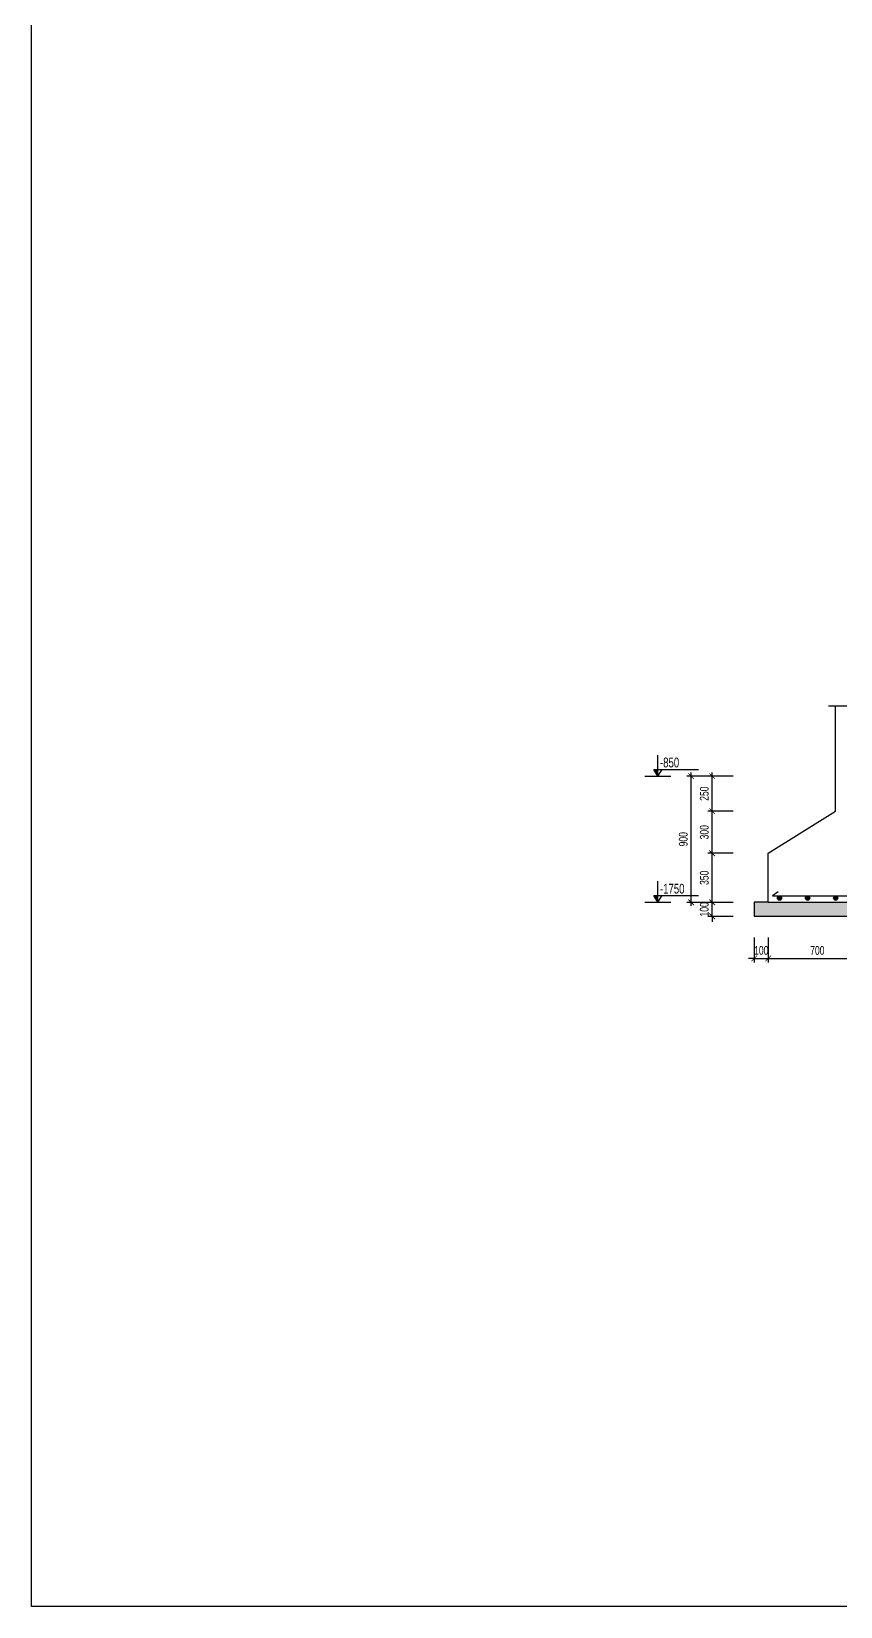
# Model space of a CAD drawing. Header units: inches. Extents: x 442278 to 842836, y -356313 to 59457.
# Drawn here: x 738533 to 744304, y -6372 to 4859 of the extents above; entities that cross this region are included whole.
import ezdxf

# ---------------------------------------------------------------- set-up
doc = ezdxf.new("R2010")
doc.units = ezdxf.units.IN
doc.header["$LTSCALE"] = 250
doc.header["$MEASUREMENT"] = 0
for name, color, linetype in [('LA.BT', 7, 'Continuous'), ('LA.DIM', 251, 'Continuous'), ('LA.KHAC', 252, 'Continuous'), ('LA.TC', 3, 'Continuous'), ('LA.TEXT', 60, 'Continuous'), ('XDIT-MANH', 252, 'Continuous')]:
    doc.layers.add(name, color=color, linetype=linetype)
doc.styles.add('S.STEXT', font='arial.ttf', dxfattribs={"width": 0.7})
doc.dimstyles.new('S.DIM25', dxfattribs={"dimtxt": 62.5, "dimasz": 40, "dimexe": 30, "dimexo": 0, "dimgap": 25, "dimtad": 1, "dimdec": 0, "dimzin": 13, "dimdsep": 46, "dimtxsty": 'S.STEXT', "dimblk": 'ARCHTICK', "dimcen": 0, "dimdle": 25, "dimclrd": 251, "dimclre": 251, "dimclrt": 60, "dimadec": 0, "dimazin": 0, "dimtfac": 1, "dimtdec": 0, "dimtix": 1, "dimtmove": 2, "dimatfit": 3, "dimfxl": 1, "dimtolj": 1, "dimtzin": 13, "dimarcsym": 0})
pattern_1 = [(50, (-524983.5074, -464989.659), (7.172601826, -0.62752135), [0.75, -8.25]), (355, (-524983.5074, -464989.659), (-1.387513336, 7.521921337), [0.6, -6.6]), (100.45144446, (-524982.91, -464989.711), (5.785088467, 6.89439991), [0.63740192, -7.01142112]), (46.1842, (-524983.507, -464987.659), (10.672413307, -1.65519281), [1.125, -12.375]), (96.6356355, (-524982.618, -464987.797), (9.34661946, 9.74118601), [0.95610342, -10.5171376]), (351.184164, (-524983.507, -464987.659), (9.34661945, 9.741186), [0.9, -9.90000001]), (21, (-524982.5074, -464988.159), (5.96907052, -4.026188907), [0.75, -8.25]), (326, (-524982.5074, -464988.159), (2.43315332, 7.25150045), [0.6, -6.6]), (71.45144474, (-524982.01, -464988.494), (8.402223767, 3.225311528), [0.6374019, -7.01142112]), (37.5, (-524983.5074, -464989.6588), (0.121598553, 3.3289385383), [0, -6.52, 0, -6.7, 0, -6.625]), (7.5, (-524983.5074, -464989.6588), (2.630695374, 3.944117119), [0, -3.82, 0, -6.37, 0, -2.525]), (327.5, (-524985.7374, -464989.6588), (5.3382243617, -0.2255487173), [0, -2.5, 0, -7.8, 0, -10.35]), (317.5, (-524986.7374, -464989.6588), (5.831861693, 1.001049823), [0, -3.25, 0, -5.18, 0, -7.35])]

# ---------------------------------------------------------------- blocks, each defined once
blk = doc.blocks.new('_ArchTick')
at = {"color": 0, "linetype": 'ByBlock', "const_width": 0.15}
blk.add_lwpolyline([(-0.5, -0.5), (0.5, 0.5)], dxfattribs=at)
blk = doc.blocks.new('*D1192')
at = {"layer": 'DEFPOINTS', "color": 0, "transparency": 16777216}
for p in [(743389, -1351), (743539, -1351), (743539, -1451)]:
    blk.add_point(p, dxfattribs=at)
at = {"layer": 'LA.DIM', "color": 251, "lineweight": -2, "transparency": 16777216}
for p, q in [((743389, -1351), (743389, -1311)), ((743539, -1351), (743359, -1351)), ((743539, -1451), (743359, -1451)), ((743389, -1451), (743389, -1351)), ((743389, -1451), (743389, -1491))]:
    blk.add_line(p, q, dxfattribs=at)
at = {"layer": 'LA.DIM', "color": 251, "lineweight": -2, "transparency": 16777216, "xscale": 40, "yscale": 40, "zscale": 40}
for p, rotation in [((743389, -1351), 270), ((743389, -1451), 90)]:
    blk.add_blockref('_ArchTick', p, dxfattribs=dict(at, rotation=rotation))
at = {"layer": 'LA.DIM', "color": 60, "transparency": 16777216, "insert": (743333, -1401), "char_height": 62.5, "attachment_point": 5, "rotation": 90, "style": 'S.STEXT'}
blk.add_mtext('\\A1;100', dxfattribs=at)
blk = doc.blocks.new('*D1193')
at = {"layer": 'DEFPOINTS', "color": 0, "transparency": 16777216}
for p in [(743389, -1001), (743539, -1001), (743539, -1351)]:
    blk.add_point(p, dxfattribs=at)
at = {"layer": 'LA.DIM', "color": 251, "lineweight": -2, "transparency": 16777216}
for p, q in [((743539, -1001), (743359, -1001)), ((743389, -1376), (743389, -976)), ((743539, -1351), (743359, -1351))]:
    blk.add_line(p, q, dxfattribs=at)
at = {"layer": 'LA.DIM', "color": 251, "lineweight": -2, "transparency": 16777216, "xscale": 40, "yscale": 40, "zscale": 40}
for p, rotation in [((743389, -1001), 90), ((743389, -1351), 270)]:
    blk.add_blockref('_ArchTick', p, dxfattribs=dict(at, rotation=rotation))
at = {"layer": 'LA.DIM', "color": 60, "transparency": 16777216, "insert": (743333, -1176), "char_height": 62.5, "attachment_point": 5, "rotation": 90, "style": 'S.STEXT'}
blk.add_mtext('\\A1;350', dxfattribs=at)
blk = doc.blocks.new('*D1194')
at = {"layer": 'DEFPOINTS', "color": 0, "transparency": 16777216}
for p in [(743389, -701), (743539, -701), (743539, -1001)]:
    blk.add_point(p, dxfattribs=at)
at = {"layer": 'LA.DIM', "color": 251, "lineweight": -2, "transparency": 16777216}
for p, q in [((743539, -701), (743359, -701)), ((743389, -1026), (743389, -676)), ((743539, -1001), (743359, -1001))]:
    blk.add_line(p, q, dxfattribs=at)
at = {"layer": 'LA.DIM', "color": 251, "lineweight": -2, "transparency": 16777216, "xscale": 40, "yscale": 40, "zscale": 40}
for p, rotation in [((743389, -701), 90), ((743389, -1001), 270)]:
    blk.add_blockref('_ArchTick', p, dxfattribs=dict(at, rotation=rotation))
at = {"layer": 'LA.DIM', "color": 60, "transparency": 16777216, "insert": (743333, -851), "char_height": 62.5, "attachment_point": 5, "rotation": 90, "style": 'S.STEXT'}
blk.add_mtext('\\A1;300', dxfattribs=at)
blk = doc.blocks.new('*D1195')
at = {"layer": 'DEFPOINTS', "color": 0, "transparency": 16777216}
for p in [(743389, -451), (743539, -451), (743539, -701)]:
    blk.add_point(p, dxfattribs=at)
at = {"layer": 'LA.DIM', "color": 251, "lineweight": -2, "transparency": 16777216}
for p, q in [((743389, -726), (743389, -426)), ((743539, -451), (743359, -451)), ((743539, -701), (743359, -701))]:
    blk.add_line(p, q, dxfattribs=at)
at = {"layer": 'LA.DIM', "color": 251, "lineweight": -2, "transparency": 16777216, "xscale": 40, "yscale": 40, "zscale": 40}
for p, rotation in [((743389, -451), 90), ((743389, -701), 270)]:
    blk.add_blockref('_ArchTick', p, dxfattribs=dict(at, rotation=rotation))
at = {"layer": 'LA.DIM', "color": 60, "transparency": 16777216, "insert": (743333, -576), "char_height": 62.5, "attachment_point": 5, "rotation": 90, "style": 'S.STEXT'}
blk.add_mtext('\\A1;250', dxfattribs=at)
blk = doc.blocks.new('*D1196')
at = {"layer": 'DEFPOINTS', "color": 0, "transparency": 16777216}
for p in [(743239, -451), (743539, -451), (743539, -1351)]:
    blk.add_point(p, dxfattribs=at)
at = {"layer": 'LA.DIM', "color": 251, "lineweight": -2, "transparency": 16777216}
for p, q in [((743239, -1376), (743239, -426)), ((743539, -451), (743209, -451)), ((743539, -1351), (743209, -1351))]:
    blk.add_line(p, q, dxfattribs=at)
at = {"layer": 'LA.DIM', "color": 251, "lineweight": -2, "transparency": 16777216, "xscale": 40, "yscale": 40, "zscale": 40}
for p, rotation in [((743239, -451), 90), ((743239, -1351), 270)]:
    blk.add_blockref('_ArchTick', p, dxfattribs=dict(at, rotation=rotation))
at = {"layer": 'LA.DIM', "color": 60, "transparency": 16777216, "insert": (743183, -901), "char_height": 62.5, "attachment_point": 5, "rotation": 90, "style": 'S.STEXT'}
blk.add_mtext('\\A1;900', dxfattribs=at)
blk = doc.blocks.new('*D1180')
at = {"layer": 'DEFPOINTS', "color": 0, "transparency": 16777216}
for p in [(743689, -1601), (743789, -1601), (743789, -1751)]:
    blk.add_point(p, dxfattribs=at)
at = {"layer": 'LA.DIM', "color": 251, "lineweight": -2, "transparency": 16777216}
for p, q in [((743689, -1601), (743689, -1781)), ((743789, -1601), (743789, -1781)), ((743689, -1751), (743649, -1751)), ((743689, -1751), (743789, -1751)), ((743789, -1751), (743829, -1751))]:
    blk.add_line(p, q, dxfattribs=at)
at = {"layer": 'LA.DIM', "color": 251, "lineweight": -2, "transparency": 16777216, "xscale": 40, "yscale": 40, "zscale": 40}
blk.add_blockref('_ArchTick', (743689, -1751), dxfattribs=at)
at = {"layer": 'LA.DIM', "color": 251, "lineweight": -2, "transparency": 16777216, "xscale": 40, "yscale": 40, "zscale": 40, "rotation": 180}
blk.add_blockref('_ArchTick', (743789, -1751), dxfattribs=at)
at = {"layer": 'LA.DIM', "color": 60, "transparency": 16777216, "insert": (743739, -1694), "char_height": 62.5, "attachment_point": 5, "style": 'S.STEXT'}
blk.add_mtext('\\A1;100', dxfattribs=at)
blk = doc.blocks.new('*D1181')
at = {"layer": 'DEFPOINTS', "color": 0, "transparency": 16777216}
for p in [(743789, -1601), (744489, -1601), (744489, -1751)]:
    blk.add_point(p, dxfattribs=at)
at = {"layer": 'LA.DIM', "color": 251, "lineweight": -2, "transparency": 16777216}
for p, q in [((743789, -1601), (743789, -1781)), ((744489, -1601), (744489, -1781)), ((743764, -1751), (744514, -1751))]:
    blk.add_line(p, q, dxfattribs=at)
at = {"layer": 'LA.DIM', "color": 251, "lineweight": -2, "transparency": 16777216, "xscale": 40, "yscale": 40, "zscale": 40, "rotation": 180}
blk.add_blockref('_ArchTick', (743789, -1751), dxfattribs=at)
at = {"layer": 'LA.DIM', "color": 251, "lineweight": -2, "transparency": 16777216, "xscale": 40, "yscale": 40, "zscale": 40}
blk.add_blockref('_ArchTick', (744489, -1751), dxfattribs=at)
at = {"layer": 'LA.DIM', "color": 60, "transparency": 16777216, "insert": (744139, -1694), "char_height": 62.5, "attachment_point": 5, "style": 'S.STEXT'}
blk.add_mtext('\\A1;700', dxfattribs=at)

msp = doc.modelspace()

# ---------------------------------------------------------------- hatches: boundary and pattern name
at = {"layer": 'LA.DIM'}
h = msp.add_hatch(dxfattribs=at)
h.set_pattern_fill('AR-CONC', color=256, style=0)
h.set_pattern_definition(pattern_1)
h.paths.add_polyline_path([(743689.49, -1350.66), (763069.49, -1350.66), (763069.49, -1450.66), (743689.49, -1450.66)], flags=16)
h = msp.add_hatch(dxfattribs=at)
h.set_pattern_fill('AR-CONC', color=256, style=0)
h.set_pattern_definition(pattern_1)
h.paths.add_polyline_path([(743689.49, -1350.66), (763069.49, -1350.66), (763069.49, -1450.66), (743689.49, -1450.66)], flags=16)
h = msp.add_hatch(dxfattribs=at)
h.set_pattern_fill('AR-CONC', color=256, style=0)
h.set_pattern_definition(pattern_1)
h.paths.add_polyline_path([(743689.49, -1350.66), (763069.49, -1350.66), (763069.49, -1450.66), (743689.49, -1450.66)], flags=16)
h = msp.add_hatch(dxfattribs=at)
h.set_pattern_fill('AR-CONC', color=256, style=0)
h.set_pattern_definition(pattern_1)
h.paths.add_polyline_path([(743689.49, -1350.66), (763069.49, -1350.66), (763069.49, -1450.66), (743689.49, -1450.66)], flags=16)
h = msp.add_hatch(dxfattribs=at)
h.set_pattern_fill('AR-CONC', color=256, style=0)
h.set_pattern_definition(pattern_1)
h.paths.add_polyline_path([(743689.49, -1350.66), (763069.49, -1350.66), (763069.49, -1450.66), (743689.49, -1450.66)], flags=16)
at = {"layer": 'LA.KHAC', "linetype": 'Continuous'}
for points in [[(743001.82, -403.3), (742972.36, -403.3), (743001.82, -450.66)], [(743001.82, -1303.3), (742972.36, -1303.3), (743001.82, -1350.66)]]:
    msp.add_hatch(color=256, dxfattribs=at).paths.add_polyline_path(points)
at = {"layer": 'LA.KHAC'}
h = msp.add_hatch(color=256, dxfattribs=at)
edge = h.paths.add_edge_path()
edge.add_arc((743869.49, -1320.66), 15, 0, 360)
h = msp.add_hatch(color=256, dxfattribs=at)
edge = h.paths.add_edge_path()
edge.add_arc((743869.49, -1320.66), 15, 0, 360)
h = msp.add_hatch(color=256, dxfattribs=at)
edge = h.paths.add_edge_path()
edge.add_arc((743869.49, -1320.66), 15, 0, 360)
h = msp.add_hatch(color=256, dxfattribs=at)
edge = h.paths.add_edge_path()
edge.add_arc((743869.49, -1320.66), 15, 0, 360)
h = msp.add_hatch(color=256, dxfattribs=at)
edge = h.paths.add_edge_path()
edge.add_arc((743869.49, -1320.66), 15, 0, 360)
h = msp.add_hatch(color=256, dxfattribs=at)
edge = h.paths.add_edge_path(flags=16)
edge.add_arc((744069.49, -1320.66), 15, 0, 360)
h = msp.add_hatch(color=256, dxfattribs=at)
edge = h.paths.add_edge_path(flags=16)
edge.add_arc((744069.49, -1320.66), 15, 0, 360)
h = msp.add_hatch(color=256, dxfattribs=at)
edge = h.paths.add_edge_path(flags=16)
edge.add_arc((744069.49, -1320.66), 15, 0, 360)
h = msp.add_hatch(color=256, dxfattribs=at)
edge = h.paths.add_edge_path(flags=16)
edge.add_arc((744069.49, -1320.66), 15, 0, 360)
h = msp.add_hatch(color=256, dxfattribs=at)
edge = h.paths.add_edge_path(flags=16)
edge.add_arc((744069.49, -1320.66), 15, 0, 360)
h = msp.add_hatch(color=256, dxfattribs=at)
edge = h.paths.add_edge_path(flags=16)
edge.add_arc((744269.49, -1320.66), 15, 0, 360)
h = msp.add_hatch(color=256, dxfattribs=at)
edge = h.paths.add_edge_path(flags=16)
edge.add_arc((744269.49, -1320.66), 15, 0, 360)
h = msp.add_hatch(color=256, dxfattribs=at)
edge = h.paths.add_edge_path(flags=16)
edge.add_arc((744269.49, -1320.66), 15, 0, 360)
h = msp.add_hatch(color=256, dxfattribs=at)
edge = h.paths.add_edge_path(flags=16)
edge.add_arc((744269.49, -1320.66), 15, 0, 360)
h = msp.add_hatch(color=256, dxfattribs=at)
edge = h.paths.add_edge_path(flags=16)
edge.add_arc((744269.49, -1320.66), 15, 0, 360)

# ---------------------------------------------------------------- linework, layer by layer
at = {"layer": 'LA.BT'}
for p, q in [((744269.49, -700.66), (744269.49, 49.34)), ((743789.49, -1000.66), (744269.49, -700.66)), ((743789.49, -1350.66), (743789.49, -1000.66)), ((743789.49, -1350.66), (762969.49, -1350.66)), ((743789.49, -1350.66), (762969.49, -1350.66)), ((743789.49, -1350.66), (762969.49, -1350.66)), ((743789.49, -1350.66), (762969.49, -1350.66)), ((743789.49, -1350.66), (762969.49, -1350.66))]:
    msp.add_line(p, q, dxfattribs=at)
at = {"layer": 'LA.KHAC', "color": 203, "linetype": 'Continuous'}
for p, q in [((743001.82, -450.66), (743001.82, -300.85)), ((743001.82, -450.66), (742972.36, -403.3)), ((742972.36, -403.3), (743290.27, -403.3)), ((743001.82, -450.66), (743031.28, -403.3)), ((742909.49, -450.66), (743094.15, -450.66)), ((743001.82, -1350.66), (743001.82, -1200.85)), ((743001.82, -1350.66), (742972.36, -1303.3)), ((742972.36, -1303.3), (743290.27, -1303.3)), ((743001.82, -1350.66), (743031.28, -1303.3)), ((742909.49, -1350.66), (743094.15, -1350.66))]:
    msp.add_line(p, q, dxfattribs=at)
at = {"layer": 'LA.KHAC'}
for points in [[(744219.49, 49.34), (744439.49, 49.34), (744439.49, -0.66), (744539.49, 99.34), (744539.49, 49.34), (744759.49, 49.34)], [(743789.49, -1350.66), (743689.49, -1350.66), (743689.49, -1450.66), (763069.49, -1450.66), (763069.49, -1350.66), (762969.49, -1350.66)], [(743789.49, -1350.66), (743689.49, -1350.66), (743689.49, -1450.66), (763069.49, -1450.66), (763069.49, -1350.66), (762969.49, -1350.66)], [(743789.49, -1350.66), (743689.49, -1350.66), (743689.49, -1450.66), (763069.49, -1450.66), (763069.49, -1350.66), (762969.49, -1350.66)], [(743789.49, -1350.66), (743689.49, -1350.66), (743689.49, -1450.66), (763069.49, -1450.66), (763069.49, -1350.66), (762969.49, -1350.66)], [(743789.49, -1350.66), (743689.49, -1350.66), (743689.49, -1450.66), (763069.49, -1450.66), (763069.49, -1350.66), (762969.49, -1350.66)]]:
    msp.add_lwpolyline(points, dxfattribs=at)
at = {"layer": 'LA.KHAC', "color": 203, "linetype": 'Continuous', "const_width": 4}
for points in [[(743001.82, -300.85), (743001.82, -328.79)], [(743001.82, -1200.85), (743001.82, -1228.79)]]:
    msp.add_lwpolyline(points, dxfattribs=at)
at = {"layer": 'LA.TC'}
msp.add_lwpolyline([(743859.49, -1275.66), (743819.49, -1305.66), (762939.49, -1305.66), (762899.49, -1275.66)], dxfattribs=at)
for centre in [(743869.49, -1320.66), (743869.49, -1320.66), (743869.49, -1320.66), (743869.49, -1320.66), (743869.49, -1320.66), (743869.49, -1320.66), (743869.49, -1320.66), (743869.49, -1320.66), (743869.49, -1320.66), (743869.49, -1320.66), (744069.49, -1320.66), (744069.49, -1320.66), (744069.49, -1320.66), (744069.49, -1320.66), (744069.49, -1320.66), (744269.49, -1320.66), (744269.49, -1320.66), (744269.49, -1320.66), (744269.49, -1320.66), (744269.49, -1320.66)]:
    msp.add_circle(centre, 15, dxfattribs=at)
at = {"layer": 'XDIT-MANH'}
msp.add_lwpolyline([(738532.78, 16527.31), (770436.77, 16527.31), (770436.77, -6372.17), (738532.78, -6372.17)], close=True, dxfattribs=at)

# ---------------------------------------------------------------- texts
at = {"layer": 'LA.TEXT', "style": 'S.STEXT', "width": 0.7}
for s, p in [('-850', (743016.49, -388.66)), ('-1750', (743016.49, -1288.66))]:
    msp.add_text(s, height=70, dxfattribs=at).set_placement(p)

# ---------------------------------------------------------------- dimensions: what is measured, and where the dimension line sits
at = {"layer": 'LA.DIM'}
for base, p1, p2, picture, middle in [((743239.49, -450.66), (743539.49, -1350.66), (743539.49, -450.66), '*D1196', (743182.58, -900.66)), ((743389.49, -450.66), (743539.49, -700.66), (743539.49, -450.66), '*D1195', (743332.58, -575.66)), ((743389.49, -700.66), (743539.49, -1000.66), (743539.49, -700.66), '*D1194', (743332.56, -850.66)), ((743389.49, -1000.66), (743539.49, -1350.66), (743539.49, -1000.66), '*D1193', (743332.56, -1175.66)), ((743389.49, -1350.66), (743539.49, -1450.66), (743539.49, -1350.66), '*D1192', (743332.58, -1400.66))]:
    dim = msp.add_linear_dim(base=base, p1=p1, p2=p2, angle=90, dimstyle='S.DIM25', dxfattribs=at)
    dim.commit()
    dim.dimension.update_dxf_attribs({"geometry": picture, "text_midpoint": middle})
for base, p1, p2, picture, middle in [((743789.49, -1750.66), (743689.49, -1600.66), (743789.49, -1600.66), '*D1180', (743739.49, -1693.75)), ((744489.49, -1750.66), (743789.49, -1600.66), (744489.49, -1600.66), '*D1181', (744139.49, -1693.75))]:
    dim = msp.add_linear_dim(base=base, p1=p1, p2=p2, dimstyle='S.DIM25', dxfattribs=at)
    dim.commit()
    dim.dimension.update_dxf_attribs({"geometry": picture, "text_midpoint": middle})

doc.saveas('drawing.dxf')
